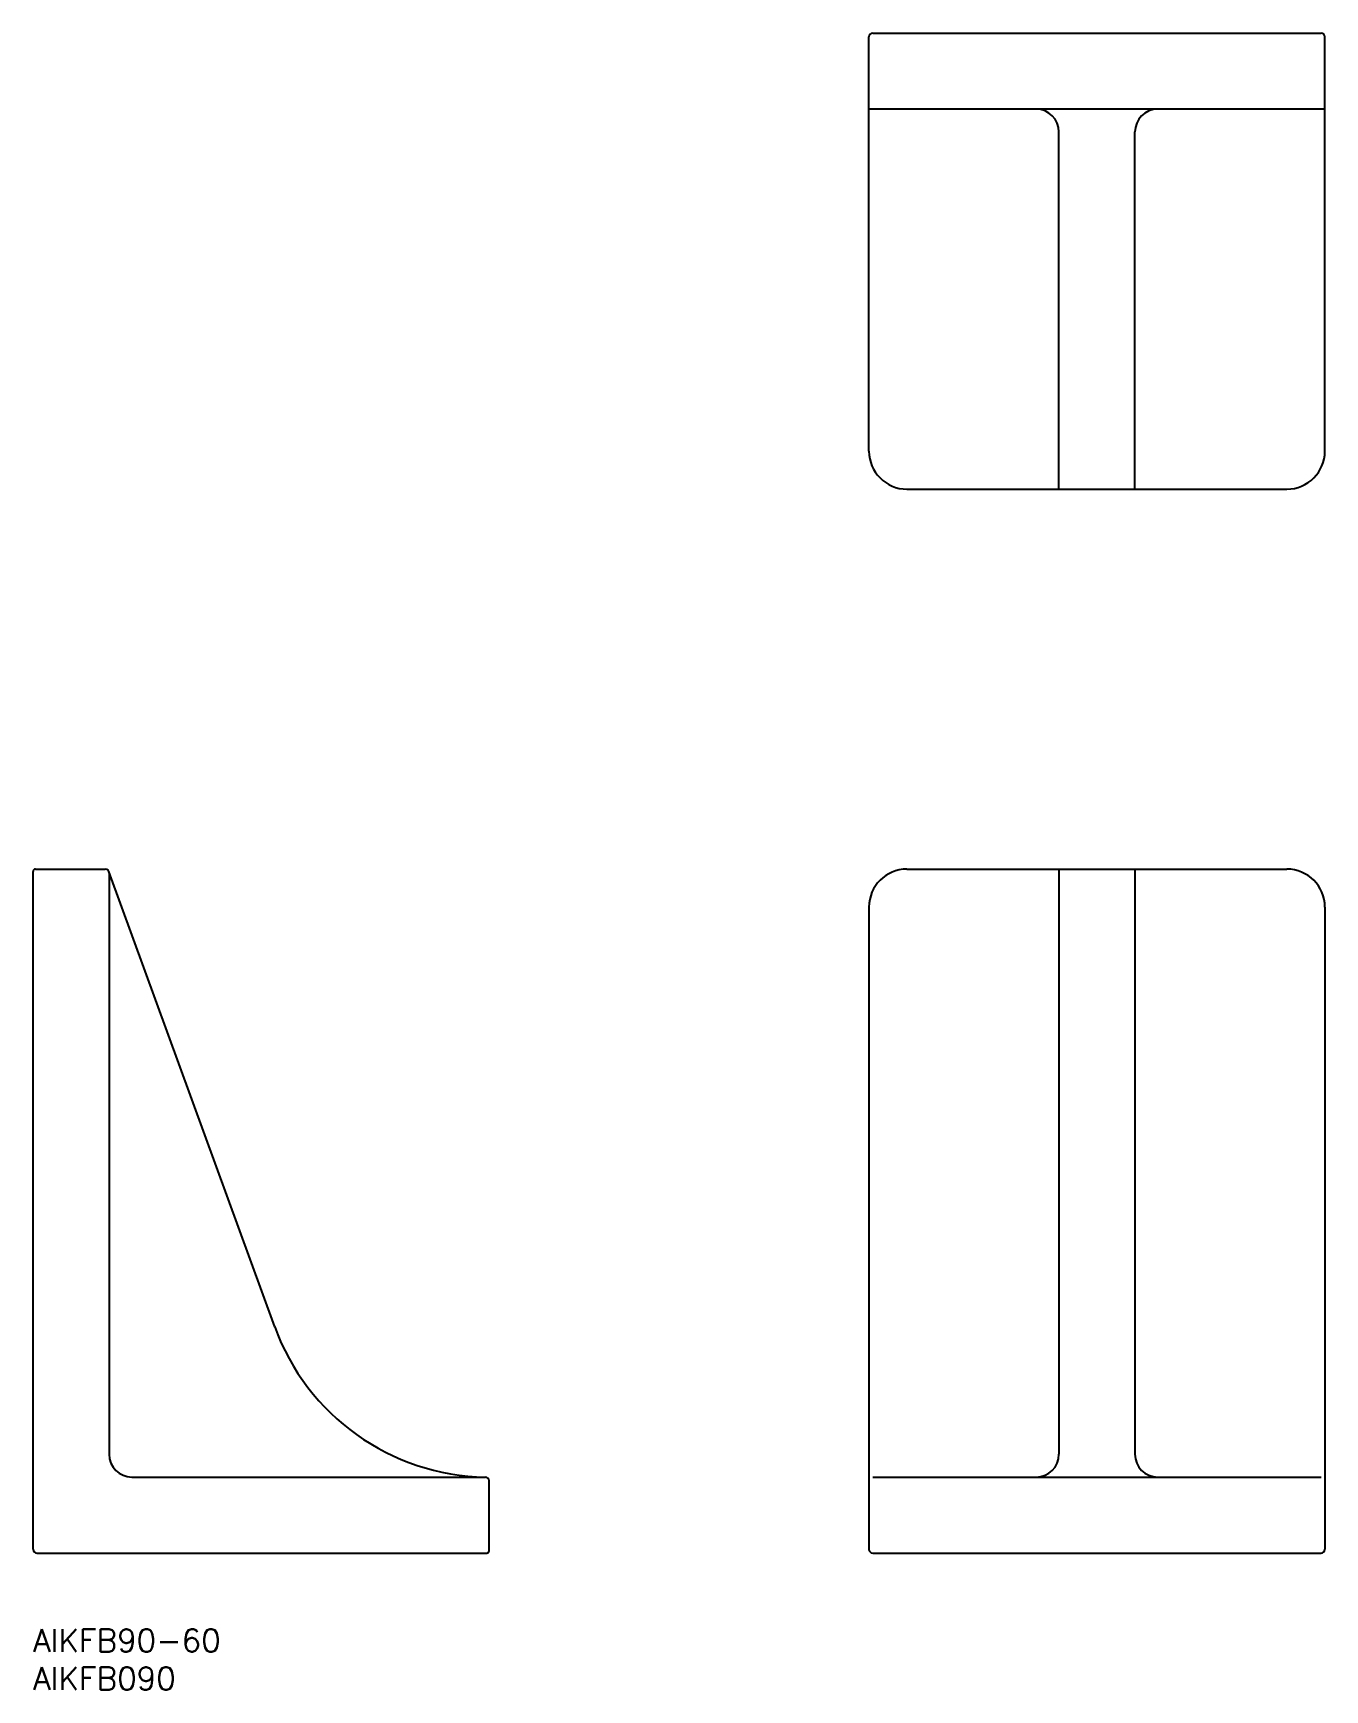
# Model space of a CAD drawing. Extents: x 0 to 170, y -8 to 210.
import ezdxf

# ---------------------------------------------------------------- set-up
doc = ezdxf.new("R2010")
doc.units = 0
doc.header["$LTSCALE"] = 0.5
doc.layers.add('MSM_CONTINUOUS', color=7, linetype='CONTINUOUS')
doc.layers.add('MSM_PART_NUMBER', color=7, linetype='CONTINUOUS')
doc.styles.get("Standard").update_dxf_attribs({"font": 'txt.shx', "height": 3, "bigfont": 'bigfont.shx'})

# ---------------------------------------------------------------- blocks, each defined once
blk = doc.blocks.new('*U3')
at = {"layer": 'MSM_PART_NUMBER'}
blk.add_text('AIKFB90-60', height=3, dxfattribs=at).set_placement((0, -3))
blk = doc.blocks.new('*U4')
at = {"layer": 'MSM_PART_NUMBER'}
blk.add_text('AIKFB090', height=3, dxfattribs=at).set_placement((0, -8))

msp = doc.modelspace()

# ---------------------------------------------------------------- linework, layer by layer
at = {"layer": 'MSM_CONTINUOUS'}
for p, q in [((110, 155), (110, 209.5)), ((110.5, 210), (169.5, 210)), ((170, 155), (170, 209.5)), ((170, 200), (110, 200)), ((135, 150), (135, 197)), ((145, 150), (145, 197)), ((115, 150), (165, 150)), ((0, 10.5), (0, 99.7)), ((0.3, 100), (9.5, 100)), ((31.79, 39.79), (9.97, 99.67)), ((10, 99.5), (10, 23)), ((115, 100), (165, 100)), ((135, 100), (135, 23)), ((145, 100), (145, 23)), ((110, 95), (110, 10.5)), ((170, 95), (170, 10.5)), ((13, 20), (59.5, 20)), ((110.5, 20), (169.5, 20)), ((60, 10.3), (60, 19.5)), ((0.5, 10), (59.7, 10)), ((110.5, 10), (169.5, 10))]:
    msp.add_line(p, q, dxfattribs=at)
for centre, radius, start, end in [((110.5, 209.5), 0.5, 90, 180), ((169.5, 209.5), 0.5, 0, 90), ((132, 197), 3, 0, 90), ((148, 197), 3, 90, 180), ((115, 155), 5, 180, 270), ((165, 155), 5, 270, 0), ((0.3, 99.7), 0.3, 90, 180), ((9.5, 99.5), 0.5, 0, 90), ((115, 95), 5, 90, 180), ((165, 95), 5, 0, 90), ((60, 50), 30, 199.8946, 269.0763), ((13, 23), 3, 180, 270), ((132, 23), 3, 270, 0), ((148, 23), 3, 180, 270), ((59.5, 19.5), 0.5, 0, 90), ((0.5, 10.5), 0.5, 180, 270), ((59.7, 10.3), 0.3, 270, 0), ((110.5, 10.5), 0.5, 180, 270), ((169.5, 10.5), 0.5, 270, 0)]:
    msp.add_arc(centre, radius, start, end, dxfattribs=at)

# ---------------------------------------------------------------- block references
for name in ['*U3', '*U4']:
    msp.add_blockref(name, (0, 0), dxfattribs=at)

doc.saveas('drawing.dxf')
